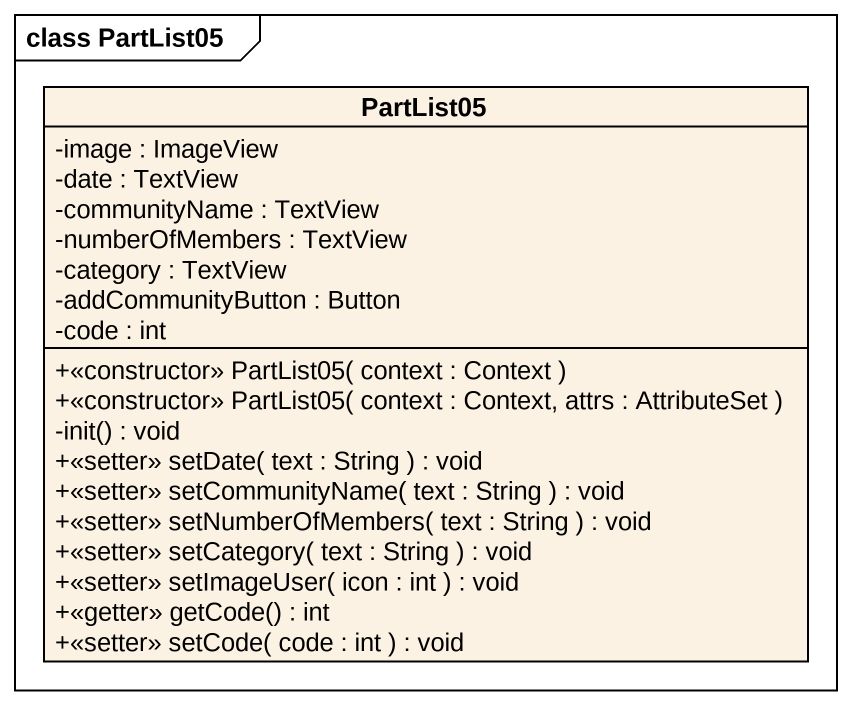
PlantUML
@startuml
mainframe class PartList05
hide circle
hide empty members
skinparam classAttributeIconSize 0
class PartList05 {
  -image : ImageView
  -date : TextView
  -communityName : TextView
  -numberOfMembers : TextView
  -category : TextView
  -addCommunityButton : Button
  -code : int
  +<<constructor>> PartList05( context : Context )
  +<<constructor>> PartList05( context : Context, attrs : AttributeSet )
  -init() : void
  +<<setter>> setDate( text : String ) : void
  +<<setter>> setCommunityName( text : String ) : void
  +<<setter>> setNumberOfMembers( text : String ) : void
  +<<setter>> setCategory( text : String ) : void
  +<<setter>> setImageUser( icon : int ) : void
  +<<getter>> getCode() : int
  +<<setter>> setCode( code : int ) : void
}
@enduml
